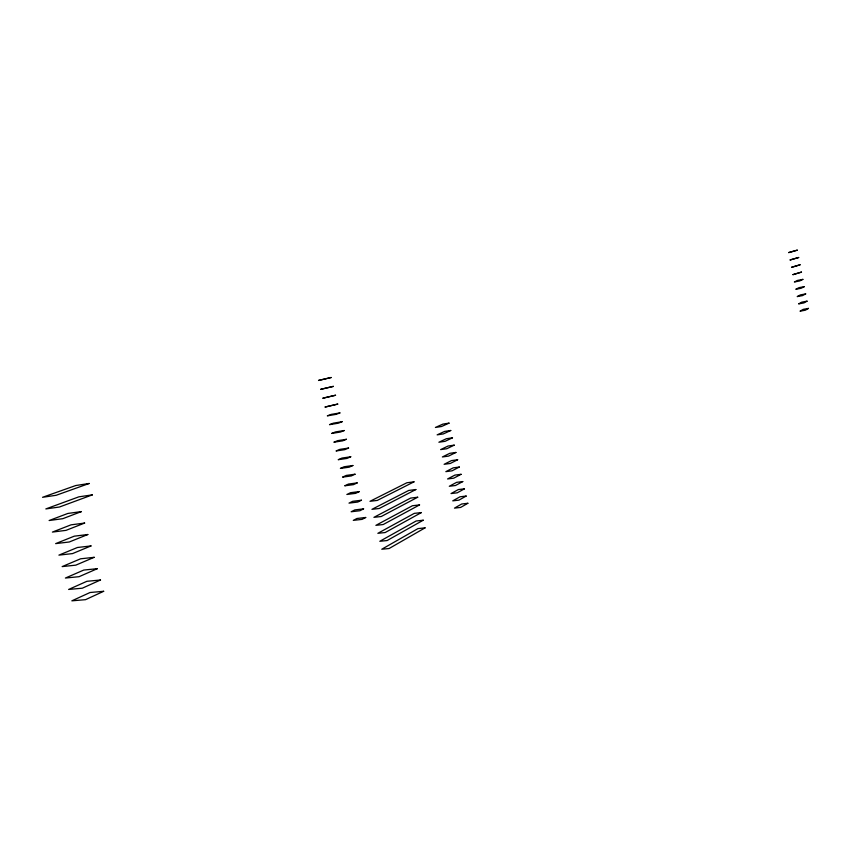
<?xml version="1.0" encoding="UTF-8"?>
<svg xmlns="http://www.w3.org/2000/svg" width="851" height="851" viewBox="0 0 851 851"><rect width="100%" height="100%" fill="white"/><g stroke="black" fill="none" stroke-linecap="round" stroke-linejoin="round"><path stroke-width="1.28" d="M425.064 527.854L389.077 548.523L381.769 549.235L417.969 528.609L425.064 527.854M467.859 503.281L460.657 507.419L454.477 508.132L461.721 503.994L467.859 503.281M808.45 308.413L805.312 310.221L800.025 311.168L803.206 309.36L808.45 308.413M423.234 520.216L387.12 540.545L379.812 541.289L416.128 521.003L423.234 520.216M466.167 496.059L458.934 500.133L452.753 500.856L460.029 496.793L466.167 496.059M807.056 301.169L803.908 302.924L798.621 303.892L801.812 302.137L807.056 301.169M421.394 512.568L385.163 532.545L377.855 533.322L414.288 513.376L421.394 512.568M464.465 488.825L457.21 492.825L451.03 493.569L458.327 489.57L464.465 488.825M419.554 504.909L383.195 524.535L375.887 525.344L412.448 505.739L419.554 504.909M462.763 481.57L455.487 485.506L449.307 486.272L456.625 482.347L462.763 481.57M805.674 293.925L802.493 295.616L797.217 296.595L800.419 294.893L805.674 293.925M417.703 497.229L381.227 516.514L373.929 517.344L410.608 498.09L417.703 497.229M461.061 474.305L453.753 478.166L447.583 478.964L454.923 475.103L461.061 474.305M365.717 517.482L362.069 519.376L353.293 520.376L356.963 518.482L365.717 517.482M415.852 489.538L379.259 508.472L371.951 509.334L408.757 490.431L415.852 489.538M459.349 467.039L452.03 470.826L445.85 471.645L453.211 467.859L459.349 467.039M804.28 286.659L801.089 288.287L795.802 289.287L799.025 287.649L804.28 286.659M363.59 508.866L359.93 510.728L351.155 511.759L354.835 509.909L363.59 508.866M414.001 481.836L377.28 500.42L369.983 501.313L406.906 482.751L414.001 481.836M457.636 459.753L450.296 463.465L444.116 464.306L451.498 460.593L457.636 459.753M455.923 452.455L448.551 456.104L442.371 456.966L449.785 453.317L455.923 452.455M361.462 500.228L357.782 502.047L349.006 503.122L352.708 501.303L361.462 500.228M802.876 279.383L799.685 280.958L794.398 281.968L797.632 280.394L802.876 279.383M454.211 445.147L446.818 448.722L440.637 449.605L448.073 446.03L454.211 445.147M359.324 491.57L355.633 493.357L346.857 494.474L350.569 492.697L359.324 491.57M357.186 482.9L353.473 484.655L344.708 485.804L348.431 484.059L357.186 482.9M452.487 437.818L445.073 441.329L438.893 442.233L446.35 438.733L452.487 437.818M801.482 272.097L792.983 274.639L801.482 272.097M103.662 591.296L85.536 599.668L71.846 600.838L90.057 592.509L103.662 591.296M355.037 474.22L351.325 475.932L342.549 477.124L346.293 475.411L355.037 474.22M450.764 430.489L443.328 433.925L437.148 434.85L444.626 431.414L450.764 430.489M100.503 579.999L82.302 588.201L68.623 589.456L86.908 581.297L100.503 579.999M449.041 423.138L441.573 426.5L435.404 427.457L442.903 424.096L449.041 423.138M352.888 465.508L349.155 467.188L340.389 468.422L344.144 466.752L352.888 465.508M800.078 264.799L791.568 267.299L800.078 264.799M97.344 568.67L79.069 576.691L65.399 578.042L83.76 570.064L97.344 568.67M350.74 456.785L346.995 458.423L338.219 459.7L341.985 458.061L350.74 456.785M798.685 257.491L790.143 259.949L798.685 257.491M94.174 557.32L75.813 565.149L62.155 566.596L80.6 558.799L94.174 557.32M348.58 448.051L344.825 449.647L336.049 450.966L339.836 449.371L348.58 448.051M346.421 439.297L342.645 440.85L333.879 442.212L337.677 440.648L346.421 439.297M91.004 545.927L72.558 553.586L58.91 555.129L77.43 547.501L91.004 545.927M797.27 250.162L788.728 252.577L797.27 250.162M344.251 430.521L340.464 432.042L331.699 433.436L335.507 431.914L344.251 430.521M87.813 534.513L69.303 541.981L55.655 543.619L74.25 536.183L87.813 534.513M342.081 421.724L338.283 423.213L329.518 424.649L333.337 423.17L342.081 421.724M84.621 523.067L66.027 530.354L52.39 532.088L71.069 524.833L84.621 523.067M339.911 412.916L336.092 414.363L327.337 415.841L331.167 414.394L339.911 412.916M81.419 511.589L62.751 518.695L49.124 520.525L67.867 513.451L81.419 511.589M337.73 404.097L325.146 407.023L337.73 404.097M92.355 494.867L59.453 507.005L45.837 508.93L78.877 496.835L92.355 494.867M335.539 395.247L322.944 398.183L335.539 395.247M89.195 483.474L56.155 495.282L42.55 497.303L75.728 485.538L89.195 483.474M333.358 386.386L320.742 389.322L333.358 386.386M331.167 377.504L318.54 380.45L331.167 377.504"/></g></svg>
